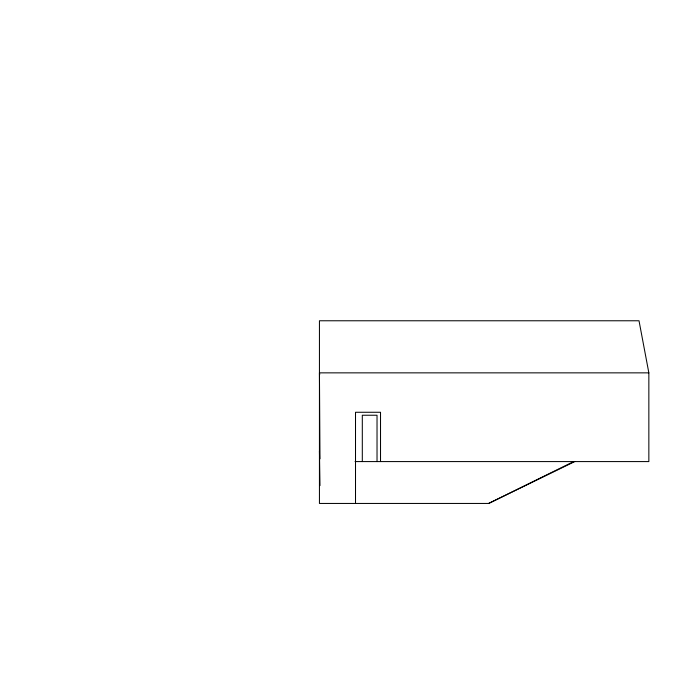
<?xml version="1.0" encoding="UTF-8"?>
<svg xmlns="http://www.w3.org/2000/svg" width="683" height="683" viewBox="0 0 683 683"><rect width="100%" height="100%" fill="white"/><g stroke="black" fill="none" stroke-linecap="round" stroke-linejoin="round"><path stroke-width="1.02" d="M355.058 461.58L648.85 461.58L648.85 372.858L639.015 320.771L319.439 320.771L319.439 503.448L488.661 503.448L573.669 461.58M488.661 503.448L574.745 461.58M648.85 372.858L319.439 372.858L319.986 458.856M319.439 374.045L319.926 374.045M319.439 450.968L319.986 485.604M380.525 461.58L380.525 412.267L355.51 412.267L355.51 503.448M377.025 461.58L377.025 415.238L362.306 415.238L362.306 461.58"/></g></svg>
